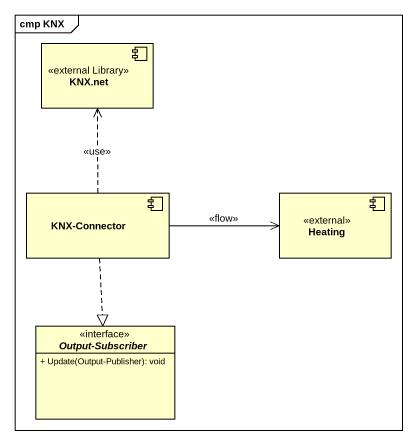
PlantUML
@startuml
mainframe cmp KNX
allowmixing
hide circle
hide empty members
skinparam classAttributeIconSize 0
component "KNX.net" as KNX_net <<external Library>>
component "KNX-Connector" as KNX_Connector
component Heating <<external>>
interface "Output-Subscriber" as Output_Subscriber {
  + Update(Output-Publisher): void
}
KNX_Connector .up.> KNX_net : <<use>>
KNX_Connector -right-> Heating
KNX_Connector .right.> Heating : <<flow>>
KNX_Connector ..|> Output_Subscriber
@enduml
